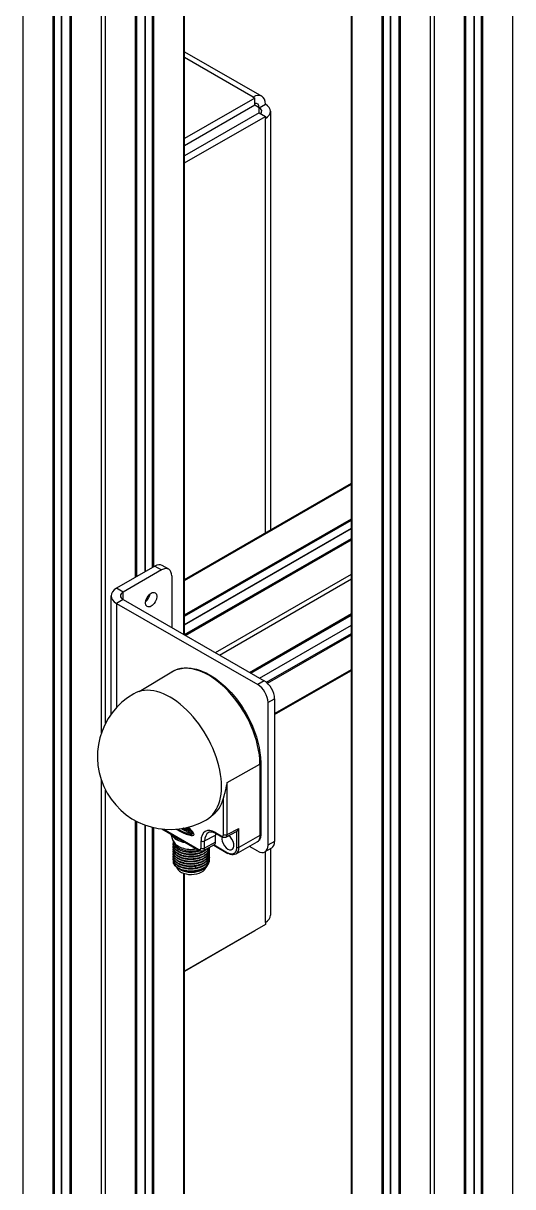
# Model space of a CAD drawing. Header units: millimetres. Extents: x 0 to 7722, y 0 to 5460.
# Drawn here: x 4483.3 to 4651.6, y 4238.7 to 4638.6 of the extents above; entities that cross this region are included whole.
import ezdxf

# ---------------------------------------------------------------- set-up
doc = ezdxf.new("R2010")
doc.units = ezdxf.units.MM
doc.header["$LTSCALE"] = 5
doc.layers.get('0').update_dxf_attribs({"linetype": 'CONTINUOUS'})

# ---------------------------------------------------------------- blocks, each defined once
blk = doc.blocks.new('RWFWFWEWEFWEFWEF')
for p, q in [((-27.22, 243.01), (-27.22, 1206.04)), ((-16.94, 248.93), (-16.94, 1200.11)), ((-16.51, 249.18), (-16.51, 1199.87)), ((-14.11, 250.56), (-14.11, 1198.48)), ((-14.02, 250.61), (-14.02, 1198.43)), ((-11.1, 252.29), (-11.1, 1196.75)), ((-10.9, 252.41), (-10.9, 1196.63)), ((-10.73, 252.51), (-10.73, 1196.54)), ((-10.64, 252.56), (-10.64, 1196.49)), ((-0.35, 760.43), (-0.35, 1190.56)), ((1.06, 763.72), (1.06, 1157.53)), ((11.35, 813.88), (11.35, 1151.6)), ((11.44, 813.93), (11.44, 1151.55)), ((11.6, 814.02), (11.6, 1151.45)), ((11.81, 814.14), (11.81, 1151.34)), ((14.73, 815.82), (14.73, 1149.66)), ((14.81, 815.87), (14.81, 1149.61)), ((17.22, 817.26), (17.22, 1148.22)), ((17.64, 817.5), (17.64, 1147.98)), ((27.93, 794.27), (27.93, 1142.05)), ((28.22, 794.1), (28.22, 1141.88)), ((85.62, 131.62), (85.62, 1141.05)), ((85.91, 131.21), (85.91, 1140.89)), ((141.07, 318.82), (141.07, 1140.89)), ((96.2, 125.29), (96.2, 1134.96)), ((96.63, 125.29), (96.63, 1134.72)), ((99.03, 126.67), (99.03, 1133.33)), ((99.12, 126.8), (99.12, 1133.28)), ((127.86, 325.19), (127.86, 1133.28)), ((127.95, 325.2), (127.95, 1133.33)), ((130.36, 324.91), (130.36, 1134.72)), ((130.78, 324.73), (130.78, 1134.96)), ((102.04, 130.73), (102.04, 1131.6)), ((102.24, 130.78), (102.24, 1131.48)), ((102.41, 121.79), (102.41, 1131.39)), ((102.5, 121.67), (102.5, 1131.34)), ((124.49, 324.09), (124.49, 1131.34)), ((124.57, 324.14), (124.57, 1131.39)), ((124.74, 324.23), (124.74, 1131.48)), ((124.94, 324.32), (124.94, 1131.6)), ((112.78, 115.74), (112.78, 1125.41)), ((114.2, 307.95), (114.2, 1125.41)), ((28.22, 994.57), (54.78, 979.28)), ((51.78, 978.98), (28.22, 992.55)), ((52.4, 978.62), (28.22, 964.7)), ((52.4, 976.17), (28.22, 962.25)), ((51.78, 978.98), (52.4, 978.62)), ((52.4, 976.17), (52.4, 978.62)), ((53.9, 975.3), (52.4, 976.17)), ((53.9, 975.3), (56.02, 976.52)), ((53.9, 973.57), (28.22, 958.78)), ((28.22, 956.34), (56.02, 972.35)), ((53.9, 973.57), (53.9, 975.3)), ((53.9, 973.57), (56.02, 972.35)), ((56.02, 972.35), (56.02, 971.63)), ((57.78, 974.08), (57.78, 830.2)), ((56.02, 829.19), (56.02, 971.63)), ((28.22, 813.18), (85.62, 846.23)), ((28.22, 812.84), (85.62, 845.89)), ((28.22, 800.99), (85.62, 834.05)), ((28.22, 800.5), (85.62, 833.56)), ((28.22, 797.72), (85.62, 830.78)), ((28.22, 797.62), (85.62, 830.67)), ((28.22, 794.24), (85.62, 827.29)), ((28.31, 794.05), (85.62, 827.05)), ((28.45, 793.97), (85.62, 826.9)), ((28.53, 793.92), (85.62, 826.8)), ((18.03, 817.72), (4.88, 810.15)), ((20.29, 816.42), (7.14, 808.85)), ((18.03, 817.72), (20.29, 816.42)), ((22.79, 816.67), (20.53, 817.97)), ((23.83, 814.37), (23.83, 796.63)), ((38.82, 788), (85.62, 814.95)), ((40.24, 787.18), (85.62, 813.32)), ((7.14, 808.85), (4.88, 810.15)), ((7.14, 806.24), (7.14, 808.85)), ((3, 766.88), (3, 807.54)), ((7.14, 806.24), (4.88, 804.94)), ((4.88, 804.94), (53.39, 777)), ((4.88, 804.94), (4.88, 769.17)), ((7.14, 806.24), (55.65, 778.31)), ((50.57, 781.23), (85.62, 801.42)), ((50.65, 781.18), (85.62, 801.32)), ((50.85, 781.07), (85.62, 801.09)), ((51.05, 780.95), (85.62, 800.86)), ((53.97, 779.28), (85.62, 797.5)), ((54.05, 779.23), (85.62, 797.4)), ((56.38, 777.8), (85.62, 794.63)), ((56.72, 777.5), (85.62, 794.14)), ((12.63, 774.68), (23.89, 781.42)), ((59.18, 767.03), (85.62, 782.25)), ((59.18, 766.69), (85.62, 781.91)), ((55.65, 778.31), (53.39, 777)), ((56.92, 770.88), (59.18, 772.18)), ((59.18, 772.18), (59.18, 723.13)), ((56.92, 770.88), (56.92, 721.83)), ((42.89, 743.36), (54.15, 749.66)), ((54.15, 749.66), (54.15, 725.14)), ((54.42, 750.03), (54.42, 725.51)), ((-0.35, 258.48), (-0.35, 744.03)), ((1.06, 259.29), (1.06, 740.74)), ((42.89, 725.52), (42.89, 743.36)), ((41.63, 725.52), (41.63, 737.99)), ((11.35, 259.07), (11.35, 730.25)), ((11.44, 259.02), (11.44, 730.2)), ((11.6, 258.93), (11.6, 730.11)), ((11.81, 258.81), (11.81, 730.01)), ((14.73, 257.13), (14.73, 728.73)), ((14.81, 257.08), (14.81, 728.7)), ((17.22, 255.69), (17.22, 727.97)), ((17.64, 255.45), (17.64, 727.87)), ((20.42, 727.39), (33.29, 719.98)), ((21.07, 727.32), (33.11, 720.39)), ((24.35, 723.36), (23.64, 725.53)), ((27.14, 727.53), (28.55, 726.72)), ((27.62, 727.52), (27.62, 727.61)), ((27.73, 727.58), (27.62, 727.52)), ((27.77, 727.56), (27.64, 727.48)), ((28.17, 727.18), (27.64, 727.48)), ((27.67, 727.62), (27.92, 727.47)), ((27.92, 727.64), (27.89, 727.66)), ((27.98, 727.68), (27.92, 727.64)), ((28.1, 727.7), (27.94, 727.61)), ((28.18, 727.62), (27.94, 727.48)), ((27.94, 727.48), (27.94, 727.61)), ((28.18, 727.61), (27.94, 727.47)), ((28.37, 727.38), (28.08, 727.55)), ((28.1, 727.7), (28.16, 727.66)), ((28.19, 727.19), (28.17, 727.18)), ((28.18, 727.63), (28.18, 727.55)), ((28.4, 727.4), (28.19, 727.28)), ((28.19, 727.26), (28.19, 727.19)), ((28.2, 727.52), (28.54, 727.32)), ((28.41, 727.39), (28.21, 727.28)), ((28.55, 727.08), (28.21, 727.28)), ((28.54, 727.68), (28.4, 727.76)), ((28.82, 727.84), (28.54, 727.68)), ((28.77, 727.44), (28.55, 727.32)), ((28.83, 727.24), (28.55, 727.08)), ((28.84, 727.81), (28.56, 727.64)), ((28.56, 727.33), (28.56, 727.64)), ((28.77, 727.45), (28.56, 727.33)), ((28.86, 727.21), (28.57, 727.04)), ((28.57, 726.73), (28.57, 727.04)), ((28.86, 726.89), (28.57, 726.73)), ((28.85, 726.88), (28.57, 726.72)), ((28.83, 727.24), (28.63, 727.36)), ((29.06, 727.7), (28.77, 727.54)), ((28.77, 727.52), (28.77, 727.34)), ((28.99, 726.95), (28.77, 726.82)), ((28.77, 726.81), (28.77, 726.62)), ((29.07, 727.7), (28.79, 727.54)), ((30.01, 726.83), (28.79, 727.54)), ((28.79, 727.3), (28.97, 727.19)), ((28.99, 726.94), (28.79, 726.82)), ((28.97, 726.71), (28.79, 726.82)), ((28.79, 726.58), (29.72, 726.05)), ((28.82, 727.84), (28.81, 727.85)), ((28.84, 727.58), (28.84, 727.81)), ((28.86, 726.89), (28.86, 727.21)), ((28.99, 726.72), (28.97, 726.71)), ((28.99, 727.16), (28.99, 726.72)), ((30.29, 726.99), (29.07, 727.7)), ((29.51, 726.88), (29.49, 726.87)), ((29.49, 726.75), (29.49, 726.87)), ((29.62, 726.82), (29.49, 726.75)), ((29.51, 726.54), (29.49, 726.53)), ((29.49, 726.43), (29.49, 726.53)), ((29.59, 726.49), (29.49, 726.43)), ((29.51, 726.88), (29.81, 726.71)), ((29.66, 726.8), (29.51, 726.72)), ((29.79, 726.56), (29.51, 726.72)), ((29.51, 726.54), (29.74, 726.41)), ((29.63, 726.47), (29.51, 726.4)), ((29.72, 726.28), (29.51, 726.4)), ((29.82, 726.34), (29.72, 726.28)), ((29.91, 726.15), (29.73, 726.05)), ((29.85, 726.31), (29.74, 726.25)), ((29.74, 726.06), (29.74, 726.25)), ((29.9, 726.16), (29.74, 726.06)), ((29.91, 726.62), (29.79, 726.56)), ((29.93, 726.57), (29.86, 726.53)), ((29.92, 726.54), (29.9, 726.53)), ((29.9, 726.17), (29.92, 726.1)), ((30.29, 726.99), (30.01, 726.83)), ((30.07, 725.84), (30.46, 725.62)), ((30.53, 726.83), (30.25, 726.67)), ((30.28, 726.21), (30.35, 726.21)), ((30.65, 726.27), (30.36, 726.11)), ((30.4, 726.21), (30.42, 726.22)), ((30.71, 726.13), (30.43, 725.97)), ((30.72, 726.39), (30.44, 726.23)), ((30.72, 726.09), (30.44, 725.92)), ((30.73, 726.05), (30.45, 725.89)), ((30.74, 726.57), (30.46, 726.41)), ((30.55, 725.92), (30.46, 725.87)), ((30.55, 725.9), (30.47, 725.85)), ((30.54, 725.86), (30.5, 725.84)), ((30.83, 726.09), (30.55, 725.93)), ((30.85, 726.09), (30.57, 725.93)), ((30.66, 725.87), (30.57, 725.93)), ((30.9, 725.78), (30.62, 725.62)), ((30.95, 726.03), (30.66, 725.87)), ((30.97, 726), (30.68, 725.84)), ((30.97, 725.89), (30.68, 725.73)), ((30.96, 725.85), (30.68, 725.69)), ((30.68, 725.73), (30.68, 725.84)), ((30.95, 726.03), (30.85, 726.09)), ((30.97, 725.89), (30.97, 726)), ((35.14, 723.28), (38.89, 725.3)), ((38.89, 726.2), (40.85, 725.07)), ((38.89, 722.85), (38.89, 725.3)), ((39.08, 725.79), (41.04, 724.66)), ((42.44, 724.58), (46.11, 726.49)), ((42.89, 725.52), (46.91, 727.61)), ((46.21, 721.09), (46.21, 726.55)), ((46.91, 721.08), (46.91, 727.61)), ((54.15, 725.14), (46.91, 721.08)), ((24.34, 723.39), (24.34, 722.8)), ((24.34, 722.06), (24.34, 721.98)), ((24.34, 721.25), (24.34, 721.16)), ((24.34, 720.43), (24.34, 720.35)), ((33.89, 720.84), (33.89, 723.29)), ((38.46, 721.92), (34.71, 719.9)), ((35.14, 720.83), (35.14, 723.28)), ((38.89, 722.85), (35.14, 720.83)), ((36.75, 720.84), (36.75, 720.76)), ((36.75, 720.02), (36.75, 719.94)), ((38.26, 721.81), (43.13, 719.01)), ((38.41, 721.89), (43.02, 719.24)), ((53.09, 722.83), (45.85, 718.78)), ((53.39, 719.78), (50.55, 721.41)), ((58.14, 720.83), (55.88, 719.53)), ((59.18, 723.13), (56.92, 721.83)), ((57.78, 720.63), (57.78, 697.74)), ((24.34, 719.61), (24.34, 719.53)), ((24.34, 718.79), (24.34, 718.71)), ((24.34, 717.98), (24.34, 717.89)), ((24.34, 717.16), (24.34, 717.08)), ((24.34, 716.34), (24.34, 716.28)), ((36.54, 719.06), (36.23, 719.26)), ((36.75, 719.2), (36.75, 719.12)), ((36.75, 718.39), (36.75, 718.3)), ((36.75, 717.57), (36.75, 717.49)), ((36.75, 716.75), (36.75, 716.67)), ((56.02, 695.3), (56.02, 719.61)), ((26.78, 713.39), (26.5, 713.55)), ((27.93, 249.67), (27.93, 712.16)), ((28.22, 249.84), (28.22, 712.06)), ((31.96, 714.73), (31.96, 714.73)), ((32.15, 713.95), (31.98, 714.65)), ((34.31, 713.39), (34.7, 713.62)), ((56.02, 694.58), (28.22, 678.57)), ((28.22, 678.56), (52.4, 692.48)), ((52.4, 692.5), (52.4, 692.48)), ((56.02, 695.3), (56.02, 694.58))]:
    blk.add_line(p, q)
blk.add_arc((23.26, 752.23), 25, 119.936, 299.936)
for centre, major_axis, ratio, start_param, end_param in [((51.78, 974.08), (2.99, 5.2), 0.578093, 5.495853, 7.06665), ((51.78, 974.08), (1.5, 2.6), 0.578093, 5.495853, 6.769398), ((51.78, 974.08), (6, 0), 0.575862, 5.497787, 7.068583), ((51.78, 974.08), (3, 0), 0.575862, 5.796226, 7.068583), ((18.03, 813.64), (2.5, 4.33), 0.578093, 0, 0.783464), ((20.29, 812.33), (2.5, 4.33), 0.578093, 5.495853, 7.06665), ((9.4, 807.54), (-6.4, 0), 0.575862, 5.497787, 7.068583), ((9.4, 807.54), (-3.2, 0), 0.575862, 5.497787, 7.068583), ((14.5, 807.51), (1.37, 2.38), 0.578093, 4.105154, 5.319624), ((36.48, 759.84), (-12.47, 21.65), 0.578093, 3.928925, 6.293078), ((23.26, 752.23), (12.48, -21.66), 0.578093, 0, 3.141593), ((53.39, 772.92), (2.5, -4.33), 0.578093, 0.787332, 2.358128), ((55.65, 774.22), (-2.5, 4.33), 0.578093, 3.928925, 5.499721), ((53.52, 750.03), (0.9, 0), 0.575862, 5.483825, 6.283185), ((24.75, 753.08), (12.35, -21.45), 0.578093, 0.022981, 0.518752), ((24.75, 729.37), (6.69, -4.05), 0.187455, 0.112835, 0.933958), ((30.55, 726.68), (-7.15, 0), 0.575862, 0.29023, 1.280566), ((30.55, 727.3), (7.25, 0), 0.575862, 3.694521, 4.15946), ((24.75, 729.37), (6.69, -4.05), 0.187455, 4.918724, 6.39602), ((25.03, 729.54), (6.69, -4.05), 0.187455, 4.950329, 6.081895), ((27.64, 727.5), (-0.0143, 0.0248), 0.578093, 0.787332, 2.358128), ((27.92, 727.62), (-0.0143, 0.0248), 0.578093, 3.928925, 5.499721), ((27.92, 727.49), (0.0143, -0.0248), 0.578093, 5.499721, 7.070517), ((28.16, 727.64), (0.0143, -0.0248), 0.578093, 0.787332, 2.358128), ((28.17, 727.2), (0.0143, -0.0248), 0.578093, 5.499721, 7.070517), ((28.2, 727.54), (0.0143, -0.0248), 0.578093, 3.928925, 5.499721), ((28.21, 727.25), (-0.0143, 0.0248), 0.578093, 5.499721, 7.070517), ((28.54, 727.65), (-0.0143, 0.0248), 0.578093, 3.928925, 5.499721), ((28.54, 727.34), (0.0143, -0.0248), 0.578093, 5.499721, 7.070517), ((28.55, 727.05), (-0.0143, 0.0248), 0.578093, 3.928925, 5.499721), ((28.55, 726.74), (0.0143, -0.0248), 0.578093, 5.499721, 7.070517), ((28.79, 727.51), (-0.0143, 0.0248), 0.578093, 5.499721, 7.070517), ((28.79, 727.32), (0.0143, -0.0248), 0.578093, 3.928925, 5.499721), ((28.79, 726.79), (-0.0143, 0.0248), 0.578093, 5.499721, 7.070517), ((28.79, 726.61), (0.0143, -0.0248), 0.578093, 3.928925, 5.499721), ((28.82, 727.82), (-0.0143, 0.0248), 0.578093, 3.928925, 5.499721), ((28.83, 727.22), (-0.0143, 0.0248), 0.578093, 3.928925, 5.499721), ((28.83, 726.91), (0.0143, -0.0248), 0.578093, 0, 0.787332), ((28.97, 727.17), (0.0143, -0.0248), 0.578093, 0.787332, 2.358128), ((28.97, 726.73), (0.0143, -0.0248), 0.578093, 5.499721, 7.070517), ((29.07, 727.67), (-0.0143, 0.0248), 0.578093, 5.499721, 6.283185), ((29.51, 726.86), (-0.0143, 0.0248), 0.578093, 5.499721, 7.070517), ((29.51, 726.74), (-0.0143, 0.0248), 0.578093, 0.787332, 2.358128), ((29.51, 726.51), (-0.0143, 0.0248), 0.578093, 5.499721, 7.070517), ((29.51, 726.42), (-0.0143, 0.0248), 0.578093, 0.787332, 2.358128), ((29.72, 726.26), (-0.0143, 0.0248), 0.578093, 3.928925, 5.499721), ((29.72, 726.07), (0.0143, -0.0248), 0.578093, 5.499721, 7.070517), ((29.74, 726.18), (0.14, -0.244), 0.578093, 1.893301, 2.365014), ((29.79, 726.8), (-0.147, 0.255), 0.578093, 2.370974, 2.714965), ((29.8, 726.45), (0.164, -0.285), 0.578093, 2.015739, 2.303872), ((29.77, 726.24), (0.087, -0.152), 0.578093, 1.207887, 1.887494), ((29.8, 726.75), (0.119, -0.207), 0.578093, 5.843267, 6.135262), ((29.84, 726.55), (0.084, -0.146), 0.578093, 1.741593, 2.029423), ((29.59, 726.26), (0.228, -0.396), 0.578093, 1.037335, 1.180076), ((29.85, 726.65), (0.064, -0.111), 0.578093, 6.141364, 6.402831), ((29.88, 726.59), (0.0347, -0.0603), 0.578093, 1.152411, 1.77863), ((29.89, 726.59), (0.0264, -0.0458), 0.578093, 6.281653, 7.401974), ((30.27, 726.01), (0.258, -0.447), 0.578093, 4.200114, 4.361222), ((30.11, 726.04), (0.138, -0.239), 0.578093, 4.449379, 4.89096), ((30.08, 726), (0.1, -0.173), 0.578093, 4.844732, 5.453273), ((29.99, 725.12), (-1.05, 1.83), 0.578093, 5.322761, 5.485115), ((30.2, 726.33), (-0.227, 0.394), 0.578093, 4.586901, 5.350558), ((29.84, 725.48), (-0.68, 1.17), 0.578093, 4.922818, 5.017569), ((30.27, 725.28), (-1.05, 1.83), 0.578093, 5.322761, 5.485115), ((30.22, 726.58), (0.207, -0.359), 0.578093, 5.942387, 6.148526), ((30.22, 726), (-0.153, 0.266), 0.578093, 4.284278, 4.795491), ((30.34, 726.39), (0.095, -0.164), 0.578093, 6.148526, 7.630551), ((30.08, 726.01), (-0.265, 0.459), 0.578093, 4.202648, 4.295461), ((30.55, 725.89), (-0.085, 0.147), 0.578093, 1.009166, 1.242237), ((30.48, 725.89), (-0.0302, 0.0524), 0.578093, 1.232566, 1.616227), ((30.47, 725.88), (-0.0158, 0.0274), 0.578093, 1.633963, 2.290849), ((30.43, 725.94), (0.186, -0.323), 0.578093, 5.600571, 6.708989), ((30.47, 725.99), (-0.087, 0.152), 0.578093, 2.307697, 2.575972), ((30.49, 725.9), (0.0372, -0.0647), 0.578093, 5.717565, 6.72532), ((30.48, 726.49), (-0.227, 0.394), 0.578093, 4.586901, 5.350558), ((30.45, 725.94), (0.069, -0.12), 0.578093, 0.451955, 0.787332), ((30.57, 725.9), (-0.0143, 0.0248), 0.578093, 5.499721, 7.070517), ((37.92, 721.66), (5.2, -9.04), 0.578093, 3.928198, 3.931374), ((30.12, 725.64), (-0.68, 1.17), 0.578093, 4.922818, 4.971625), ((30.5, 726.16), (0.153, -0.266), 0.578093, 1.142686, 1.653898), ((30.66, 725.85), (-0.0143, 0.0248), 0.578093, 3.928925, 5.499721), ((30.61, 725.76), (-0.0517, 0.0897), 0.578093, 3.567397, 4.039354), ((30.36, 726.18), (-0.265, 0.459), 0.578093, 4.202648, 4.295461), ((30.63, 726.55), (0.095, -0.164), 0.578093, 0, 1.347365), ((30.84, 726.05), (0.085, -0.147), 0.578093, 4.150759, 4.38383), ((30.77, 726.05), (0.0302, -0.0524), 0.578093, 4.374159, 4.670121), ((30.85, 726.07), (-0.0143, 0.0248), 0.578093, 5.499721, 6.283185), ((30.72, 726.1), (0.186, -0.323), 0.578093, 0, 0.425804), ((30.95, 726.01), (-0.0143, 0.0248), 0.578093, 3.928925, 5.499721), ((30.89, 725.92), (-0.0517, 0.0897), 0.578093, 3.567397, 4.039354), ((38.89, 720.41), (-3.53, 6.13), 0.578093, 5.499721, 7.070517), ((39.51, 720.77), (-3.08, 5.35), 0.578093, 6.258442, 7.070517), ((39.53, 726.57), (-0.449, -0.78), 0.578093, 5.495853, 6.283185), ((43.13, 722.86), (2.99, -5.2), 0.578093, 3.807965, 3.928925), ((40.85, 725.97), (0.549, -0.954), 0.578008, 5.500251, 7.071009), ((41.48, 725.44), (-0.449, -0.78), 0.578093, 5.495876, 6.283201), ((43.13, 722.86), (1.47, -2.56), 0.578093, 3.678646, 8.507815), ((41.48, 725.44), (-0.449, -0.78), 0.578093, 0.000016, 0.00007), ((42.26, 725.89), (0.9, 0), 0.575862, 3.926991, 5.483825), ((43.13, 722.86), (-1.47, 2.56), 0.578093, 5.619602, 5.619615), ((45.14, 728.24), (-1, 1.73), 0.57781, 3.117097, 3.21175), ((53.52, 725.51), (0.9, 0), 0.575862, 5.483838, 6.283117), ((53.52, 725.51), (0.9, 0), 0.575862, 6.283122, 6.283177), ((30.55, 723.4), (-6.2, 0), 0.575862, 0.004677, 1.982445), ((30.55, 724.02), (-6.3, 0), 0.575862, 0.185163, 1.85519), ((33.74, 720.76), (-0.449, -0.78), 0.578093, 5.49587, 6.283197), ((33.74, 720.76), (-0.449, -0.78), 0.578093, 0.000011, 0.000105), ((34.52, 723.66), (0.9, 0), 0.575862, 3.926991, 5.462881), ((34.52, 721.21), (0.9, 0), 0.575862, 3.926991, 5.462881), ((37.48, 723.66), (1, -1.73), 0.578094, 6.265721, 7.069907), ((43.38, 723.12), (-2.49, 4.34), 0.577286, 3.135364, 3.929543), ((46.56, 721.29), (0.5, 0), 0.575862, 3.926991, 5.483825), ((53.39, 723.86), (2.5, -4.33), 0.578093, 5.499721, 7.070517), ((55.65, 725.17), (2.5, -4.33), 0.578093, 0, 0.787332), ((30.55, 716.28), (-6.2, 0), 0.575862, 0, 0.15707), ((43.38, 719.44), (-0.25, -0.433), 0.578093, 5.495876, 6.283201), ((43.38, 719.44), (-0.25, -0.433), 0.578093, 0.000021, 0.00007), ((30.55, 714.73), (5.17, 0), 0.575862, 3.276426, 6.161762), ((30.55, 715.54), (5.3, 0), 0.575862, 3.923138, 5.501639), ((51.78, 697.74), (6, 0), 0.575862, 5.497787, 6.283185)]:
    blk.add_ellipse(centre, major_axis=major_axis, ratio=ratio, start_param=start_param, end_param=end_param)
blk.add_ellipse((16.76, 806.21), major_axis=(-1.37, -2.38), ratio=0.578093)
for points, knots in [([(23.89, 781.42), (25.21, 782.21), (26.73, 782.65), (30.06, 782.81), (31.86, 782.5), (35.6, 781.15), (37.54, 780.07), (41.32, 777.28), (43.15, 775.55), (46.53, 771.63), (48.07, 769.44), (50.72, 764.82), (51.82, 762.39), (53.48, 757.51), (54.03, 755.06), (54.37, 751.82), (54.42, 750.91), (54.42, 750.03)], [3.919032, 3.919032, 3.919032, 3.919032, 4.218011, 4.218011, 4.529414, 4.529414, 4.853866, 4.853866, 5.17987, 5.17987, 5.504865, 5.504865, 5.829417, 5.829417, 6.154439, 6.154439, 6.283185, 6.283185, 6.283185, 6.283185]), ([(41.63, 737.99), (41.65, 738.08), (41.67, 738.17), (41.7, 738.26), (41.72, 738.35), (41.75, 738.44), (41.78, 738.53), (41.8, 738.62), (41.83, 738.72), (41.86, 738.81), (41.88, 738.9), (41.91, 739), (41.94, 739.09), (41.96, 739.19), (41.99, 739.28), (42.02, 739.38), (42.04, 739.48), (42.07, 739.58), (42.1, 739.69), (42.13, 739.79), (42.16, 739.91), (42.19, 740.02), (42.22, 740.14), (42.25, 740.27), (42.29, 740.41), (42.32, 740.54), (42.36, 740.69), (42.39, 740.85), (42.43, 741.01), (42.47, 741.18), (42.51, 741.36), (42.55, 741.54), (42.59, 741.73), (42.64, 741.94), (42.68, 742.15), (42.72, 742.37), (42.76, 742.6), (42.81, 742.84), (42.85, 743.09), (42.89, 743.36)], [0, 0, 0, 0, 0.076923, 0.076923, 0.076923, 0.153846, 0.153846, 0.153846, 0.230769, 0.230769, 0.230769, 0.307692, 0.307692, 0.307692, 0.384615, 0.384615, 0.384615, 0.461538, 0.461538, 0.461538, 0.538462, 0.538462, 0.538462, 0.615385, 0.615385, 0.615385, 0.692308, 0.692308, 0.692308, 0.769231, 0.769231, 0.769231, 0.846154, 0.846154, 0.846154, 0.923077, 0.923077, 0.923077, 1, 1, 1, 1]), ([(39.08, 725.79), (38.86, 725.91), (38.64, 726.02), (38.23, 726.18), (38.03, 726.24), (37.66, 726.32), (37.48, 726.34), (37.16, 726.35), (37.01, 726.33), (36.74, 726.27), (36.61, 726.22), (36.5, 726.16)], [1.5707963, 1.5707963, 1.5707963, 1.5707963, 1.7225406, 1.7225406, 1.8742849, 1.8742849, 2.0260292, 2.0260292, 2.1777735, 2.1777735, 2.3295178, 2.3295178, 2.3295178, 2.3295178]), ([(42.44, 724.58), (42.3, 724.51), (42.16, 724.46), (41.87, 724.43), (41.72, 724.43), (41.41, 724.49), (41.26, 724.54), (41.09, 724.63), (41.06, 724.64), (41.04, 724.66)], [0, 0, 0, 0, 0.0480743, 0.0480743, 0.0958361, 0.0958361, 0.1485458, 0.1485458, 0.1580359, 0.1580359, 0.1580359, 0.1580359]), ([(42.44, 724.58), (42.46, 724.59), (42.48, 724.6), (42.5, 724.62), (42.52, 724.63), (42.55, 724.65), (42.57, 724.67), (42.59, 724.69), (42.61, 724.71), (42.63, 724.73), (42.65, 724.76), (42.67, 724.78), (42.69, 724.8), (42.71, 724.83), (42.73, 724.86), (42.74, 724.88), (42.75, 724.89), (42.75, 724.9), (42.75, 724.91), (42.76, 724.93), (42.77, 724.95), (42.78, 724.97), (42.8, 725), (42.81, 725.04), (42.82, 725.07), (42.83, 725.1), (42.84, 725.14), (42.85, 725.17), (42.85, 725.19), (42.86, 725.21), (42.86, 725.23), (42.87, 725.25), (42.87, 725.26), (42.87, 725.28), (42.88, 725.32), (42.88, 725.36), (42.88, 725.4), (42.89, 725.44), (42.89, 725.48), (42.89, 725.52)], [0.4825492, 0.4825492, 0.4825492, 0.4825492, 0.5238095, 0.5238095, 0.5238095, 0.5697751, 0.5697751, 0.5697751, 0.6190476, 0.6190476, 0.6190476, 0.6666667, 0.6666667, 0.6666667, 0.7142857, 0.7142857, 0.7142857, 0.7264738, 0.7264738, 0.7264738, 0.7619048, 0.7619048, 0.7619048, 0.8095238, 0.8095238, 0.8095238, 0.8571429, 0.8571429, 0.8571429, 0.8829987, 0.8829987, 0.8829987, 0.9047619, 0.9047619, 0.9047619, 0.952381, 0.952381, 0.952381, 0.999993, 0.999993, 0.999993, 0.999993]), ([(46.21, 726.55), (46.22, 726.56), (46.23, 726.57), (46.25, 726.58), (46.26, 726.6), (46.28, 726.61), (46.29, 726.62), (46.31, 726.64), (46.33, 726.66), (46.35, 726.67), (46.36, 726.69), (46.38, 726.71), (46.4, 726.73), (46.42, 726.76), (46.44, 726.78), (46.46, 726.8), (46.48, 726.83), (46.51, 726.86), (46.53, 726.89), (46.55, 726.92), (46.57, 726.95), (46.59, 726.98), (46.62, 727.01), (46.64, 727.05), (46.66, 727.09), (46.68, 727.12), (46.71, 727.16), (46.73, 727.2), (46.75, 727.24), (46.77, 727.29), (46.79, 727.33), (46.81, 727.37), (46.83, 727.42), (46.85, 727.47), (46.87, 727.51), (46.89, 727.56), (46.91, 727.61)], [0, 0, 0, 0, 0.083333, 0.083333, 0.083333, 0.166667, 0.166667, 0.166667, 0.25, 0.25, 0.25, 0.333333, 0.333333, 0.333333, 0.416667, 0.416667, 0.416667, 0.5, 0.5, 0.5, 0.583333, 0.583333, 0.583333, 0.666667, 0.666667, 0.666667, 0.75, 0.75, 0.75, 0.833333, 0.833333, 0.833333, 0.916667, 0.916667, 0.916667, 1, 1, 1, 1]), ([(54.42, 725.51), (54.42, 725.02), (54.34, 724.56), (54.04, 723.75), (53.8, 723.39), (53.37, 723.01), (53.24, 722.91), (53.09, 722.83)], [0, 0, 0, 0, 0.1671869, 0.1671869, 0.3281851, 0.3281851, 0.3932998, 0.3932998, 0.3932998, 0.3932998]), ([(54.15, 725.14), (54.15, 725.06), (54.14, 724.98), (54.14, 724.9), (54.14, 724.82), (54.13, 724.75), (54.12, 724.67), (54.12, 724.61), (54.11, 724.54), (54.1, 724.48), (54.1, 724.47), (54.09, 724.46), (54.09, 724.46), (54.08, 724.39), (54.07, 724.32), (54.05, 724.25), (54.04, 724.18), (54.02, 724.11), (54, 724.05), (53.98, 723.98), (53.96, 723.92), (53.93, 723.86), (53.92, 723.84), (53.91, 723.81), (53.9, 723.79), (53.89, 723.75), (53.87, 723.72), (53.86, 723.68), (53.83, 723.63), (53.8, 723.57), (53.77, 723.52), (53.74, 723.46), (53.71, 723.41), (53.67, 723.36), (53.64, 723.32), (53.61, 723.28), (53.58, 723.24), (53.57, 723.23), (53.57, 723.23), (53.57, 723.22), (53.53, 723.18), (53.49, 723.14), (53.45, 723.1), (53.41, 723.06), (53.36, 723.02), (53.32, 722.99), (53.28, 722.95), (53.23, 722.92), (53.18, 722.89), (53.17, 722.87), (53.15, 722.86), (53.13, 722.85), (53.11, 722.84), (53.1, 722.84), (53.09, 722.83)], [0, 0, 0, 0, 0.037037, 0.037037, 0.037037, 0.0740741, 0.0740741, 0.0740741, 0.1072429, 0.1072429, 0.1072429, 0.1111111, 0.1111111, 0.1111111, 0.1481481, 0.1481481, 0.1481481, 0.1851852, 0.1851852, 0.1851852, 0.2222222, 0.2222222, 0.2222222, 0.2369673, 0.2369673, 0.2369673, 0.2592593, 0.2592593, 0.2592593, 0.2962963, 0.2962963, 0.2962963, 0.3333333, 0.3333333, 0.3333333, 0.3667106, 0.3667106, 0.3667106, 0.3703704, 0.3703704, 0.3703704, 0.4074074, 0.4074074, 0.4074074, 0.4444444, 0.4444444, 0.4444444, 0.4814815, 0.4814815, 0.4814815, 0.4965366, 0.4965366, 0.4965366, 0.5054643, 0.5054643, 0.5054643, 0.5054643]), ([(26.16, 719.64), (25.89, 719.79), (25.64, 719.95), (25.21, 720.3), (25.02, 720.49), (24.76, 720.81), (24.67, 720.95), (24.51, 721.26), (24.44, 721.44), (24.34, 721.84), (24.33, 722.06), (24.36, 722.33), (24.37, 722.38), (24.38, 722.43)], [0.000001, 0.000001, 0.000001, 0.000001, 0.1155789, 0.1155789, 0.2310664, 0.2310664, 0.3078264, 0.3078264, 0.406937, 0.406937, 0.52704, 0.52704, 0.5542655, 0.5542655, 0.5542655, 0.5542655]), ([(26.16, 718), (25.86, 718.17), (25.59, 718.35), (25.12, 718.75), (24.92, 718.96), (24.67, 719.32), (24.58, 719.47), (24.44, 719.79), (24.39, 719.97), (24.33, 720.36), (24.34, 720.58), (24.38, 720.8)], [0.000001, 0.000001, 0.000001, 0.000001, 0.1281962, 0.1281962, 0.2560696, 0.2560696, 0.341103, 0.341103, 0.4354045, 0.4354045, 0.5543228, 0.5543228, 0.5543228, 0.5543228]), ([(26.16, 717.19), (26, 717.27), (25.85, 717.36), (25.58, 717.55), (25.45, 717.65), (25.09, 717.96), (24.89, 718.17), (24.64, 718.55), (24.55, 718.7), (24.42, 719.05), (24.37, 719.23), (24.33, 719.61), (24.34, 719.79), (24.38, 719.98)], [0.000001, 0.000001, 0.000001, 0.000001, 0.0667194, 0.0667194, 0.1332639, 0.1332639, 0.2640717, 0.2640717, 0.351493, 0.351493, 0.4538657, 0.4538657, 0.5542592, 0.5542592, 0.5542592, 0.5542592]), ([(24.34, 722.8), (24.34, 722.65), (24.36, 722.5), (24.44, 722.17), (24.51, 721.99), (24.67, 721.68), (24.76, 721.55), (25.02, 721.22), (25.21, 721.04), (25.64, 720.69), (25.89, 720.52), (26.16, 720.38)], [1.4634058, 1.4634058, 1.4634058, 1.4634058, 1.5442455, 1.5442455, 1.6433589, 1.6433589, 1.7201206, 1.7201206, 1.8356107, 1.8356107, 1.9511918, 1.9511918, 1.9511918, 1.9511918]), ([(24.34, 721.98), (24.34, 721.89), (24.35, 721.8), (24.39, 721.51), (24.45, 721.31), (24.68, 720.83), (24.88, 720.55), (25.42, 720.02), (25.76, 719.77), (26.16, 719.56)], [1.4633549, 1.4633549, 1.4633549, 1.4633549, 1.5122856, 1.5122856, 1.6214837, 1.6214837, 1.7834895, 1.7834895, 1.9513696, 1.9513696, 1.9513696, 1.9513696]), ([(26.16, 718.82), (25.76, 719.04), (25.42, 719.28), (24.88, 719.81), (24.68, 720.09), (24.45, 720.57), (24.39, 720.77), (24.35, 721.09), (24.34, 721.2), (24.35, 721.41), (24.36, 721.51), (24.38, 721.61)], [0.000001, 0.000001, 0.000001, 0.000001, 0.1678853, 0.1678853, 0.3298945, 0.3298945, 0.4390942, 0.4390942, 0.4992232, 0.4992232, 0.5545339, 0.5545339, 0.5545339, 0.5545339]), ([(24.34, 721.16), (24.34, 721.07), (24.35, 720.97), (24.39, 720.7), (24.44, 720.53), (24.58, 720.21), (24.67, 720.06), (24.92, 719.69), (25.12, 719.48), (25.59, 719.09), (25.86, 718.91), (26.16, 718.74)], [1.4633458, 1.4633458, 1.4633458, 1.4633458, 1.5157482, 1.5157482, 1.6100543, 1.6100543, 1.6950895, 1.6950895, 1.8229654, 1.8229654, 1.951164, 1.951164, 1.951164, 1.951164]), ([(24.34, 720.35), (24.34, 720.28), (24.35, 720.22), (24.37, 719.97), (24.42, 719.78), (24.55, 719.44), (24.64, 719.29), (24.89, 718.91), (25.09, 718.69), (25.45, 718.39), (25.58, 718.29), (25.85, 718.1), (26, 718.01), (26.16, 717.92)], [1.4633644, 1.4633644, 1.4633644, 1.4633644, 1.4972235, 1.4972235, 1.5995924, 1.5995924, 1.6870177, 1.6870177, 1.8178316, 1.8178316, 1.8843785, 1.8843785, 1.9510996, 1.9510996, 1.9510996, 1.9510996]), ([(36.75, 721), (36.76, 720.82), (36.75, 720.64), (36.68, 720.23), (36.6, 720), (36.37, 719.54), (36.21, 719.31), (35.93, 718.99), (35.82, 718.88), (35.48, 718.58), (35.22, 718.38), (34.64, 718.03), (34.33, 717.87), (33.65, 717.6), (33.3, 717.48), (32.57, 717.29), (32.19, 717.21), (31.6, 717.13), (31.4, 717.11), (30.81, 717.06), (30.41, 717.05), (29.67, 717.07), (29.31, 717.1), (28.7, 717.18), (28.44, 717.22), (27.82, 717.36), (27.45, 717.46), (26.77, 717.7), (26.45, 717.85), (26.16, 718)], [0.460749, 0.460749, 0.460749, 0.460749, 0.55027, 0.55027, 0.669326, 0.669326, 0.792403, 0.792403, 0.852481, 0.852481, 0.975591, 0.975591, 1.098667, 1.098667, 1.217726, 1.217726, 1.337814, 1.337814, 1.398115, 1.398115, 1.515965, 1.515965, 1.623429, 1.623429, 1.705103, 1.705103, 1.827332, 1.827332, 1.95118, 1.95118, 1.95118, 1.95118]), ([(26.16, 718.74), (26.45, 718.58), (26.77, 718.44), (27.45, 718.19), (27.82, 718.09), (28.44, 717.96), (28.7, 717.91), (29.31, 717.84), (29.67, 717.81), (30.41, 717.79), (30.81, 717.8), (31.4, 717.85), (31.6, 717.87), (32.19, 717.95), (32.57, 718.03), (33.3, 718.22), (33.65, 718.34), (34.33, 718.61), (34.64, 718.77), (35.22, 719.12), (35.48, 719.31), (35.82, 719.62), (35.93, 719.72), (36.21, 720.04), (36.37, 720.27), (36.56, 720.65), (36.62, 720.8), (36.66, 720.95)], [0.000001, 0.000001, 0.000001, 0.000001, 0.123849, 0.123849, 0.246079, 0.246079, 0.327753, 0.327753, 0.435217, 0.435217, 0.553068, 0.553068, 0.61337, 0.61337, 0.733458, 0.733458, 0.852517, 0.852517, 0.975594, 0.975594, 1.098704, 1.098704, 1.158782, 1.158782, 1.281858, 1.281858, 1.359196, 1.359196, 1.359196, 1.359196]), ([(36.63, 720.94), (36.59, 720.8), (36.53, 720.67), (36.4, 720.43), (36.33, 720.31), (36.1, 719.99), (35.91, 719.78), (35.47, 719.38), (35.22, 719.2), (34.65, 718.86), (34.35, 718.7), (33.85, 718.5), (33.68, 718.43), (33.15, 718.26), (32.78, 718.16), (32.11, 718.02), (31.81, 717.97), (31.11, 717.9), (30.71, 717.88), (29.92, 717.88), (29.53, 717.9), (28.87, 717.97), (28.59, 718.01), (28.13, 718.11), (27.93, 718.15), (27.45, 718.28), (27.17, 718.37), (26.64, 718.58), (26.39, 718.7), (26.16, 718.82)], [0.60861, 0.60861, 0.60861, 0.60861, 0.677635, 0.677635, 0.737717, 0.737717, 0.855922, 0.855922, 0.975501, 0.975501, 1.094729, 1.094729, 1.154738, 1.154738, 1.274989, 1.274989, 1.366834, 1.366834, 1.486477, 1.486477, 1.604519, 1.604519, 1.690487, 1.690487, 1.755313, 1.755313, 1.853138, 1.853138, 1.951001, 1.951001, 1.951001, 1.951001]), ([(26.16, 719.56), (26.39, 719.43), (26.64, 719.32), (27.17, 719.11), (27.45, 719.02), (27.93, 718.89), (28.13, 718.84), (28.59, 718.75), (28.87, 718.71), (29.53, 718.63), (29.92, 718.61), (30.71, 718.61), (31.11, 718.63), (31.81, 718.71), (32.11, 718.76), (32.78, 718.89), (33.15, 718.99), (33.68, 719.17), (33.85, 719.23), (34.35, 719.44), (34.65, 719.59), (35.22, 719.93), (35.47, 720.12), (35.79, 720.4), (35.87, 720.49), (35.96, 720.57)], [0.000001, 0.000001, 0.000001, 0.000001, 0.097865, 0.097865, 0.195691, 0.195691, 0.260516, 0.260516, 0.346484, 0.346484, 0.464526, 0.464526, 0.584168, 0.584168, 0.676011, 0.676011, 0.796262, 0.796262, 0.856269, 0.856269, 0.975497, 0.975497, 1.095076, 1.095076, 1.145445, 1.145445, 1.145445, 1.145445]), ([(35.78, 720.48), (35.75, 720.45), (35.73, 720.43), (35.47, 720.2), (35.22, 720.02), (34.65, 719.67), (34.35, 719.52), (33.86, 719.32), (33.68, 719.25), (33.23, 719.1), (32.93, 719.02), (32.25, 718.86), (31.87, 718.8), (31.08, 718.71), (30.69, 718.69), (30.1, 718.69), (29.9, 718.7), (29.37, 718.73), (29.04, 718.76), (28.25, 718.89), (27.79, 719), (27.14, 719.2), (26.93, 719.28), (26.53, 719.45), (26.34, 719.54), (26.16, 719.64)], [0.839721, 0.839721, 0.839721, 0.839721, 0.85526, 0.85526, 0.975546, 0.975546, 1.094152, 1.094152, 1.154254, 1.154254, 1.25068, 1.25068, 1.370441, 1.370441, 1.488187, 1.488187, 1.548252, 1.548252, 1.648239, 1.648239, 1.798998, 1.798998, 1.874915, 1.874915, 1.951087, 1.951087, 1.951087, 1.951087]), ([(26.16, 720.38), (26.34, 720.28), (26.53, 720.19), (26.93, 720.02), (27.14, 719.94), (27.79, 719.73), (28.25, 719.62), (29.04, 719.5), (29.37, 719.47), (29.9, 719.44), (30.1, 719.43), (30.69, 719.43), (31.08, 719.45), (31.87, 719.53), (32.25, 719.6), (32.91, 719.75), (33.17, 719.82), (33.43, 719.9)], [0.000001, 0.000001, 0.000001, 0.000001, 0.0761731, 0.0761731, 0.1520905, 0.1520905, 0.3028478, 0.3028478, 0.4028347, 0.4028347, 0.4628998, 0.4628998, 0.5806457, 0.5806457, 0.7004054, 0.7004054, 0.7883666, 0.7883666, 0.7883666, 0.7883666]), ([(26.16, 717.11), (26.45, 716.95), (26.78, 716.8), (27.47, 716.56), (27.83, 716.45), (28.47, 716.32), (28.74, 716.27), (29.34, 716.2), (29.69, 716.17), (30.24, 716.16), (30.44, 716.16), (31.03, 716.18), (31.43, 716.21), (32.01, 716.29), (32.2, 716.32), (32.78, 716.44), (33.15, 716.54), (33.85, 716.77), (34.18, 716.91), (34.64, 717.14), (34.79, 717.22), (35.08, 717.4), (35.21, 717.49), (35.54, 717.72), (35.72, 717.88), (36.08, 718.24), (36.25, 718.46), (36.52, 718.91), (36.62, 719.14), (36.71, 719.49), (36.73, 719.61), (36.75, 719.8), (36.75, 719.87), (36.75, 719.94)], [0.000001, 0.000001, 0.000001, 0.000001, 0.124515, 0.124515, 0.248863, 0.248863, 0.331533, 0.331533, 0.436948, 0.436948, 0.497033, 0.497033, 0.615343, 0.615343, 0.675706, 0.675706, 0.796039, 0.796039, 0.915092, 0.915092, 0.975625, 0.975625, 1.035796, 1.035796, 1.12941, 1.12941, 1.248938, 1.248938, 1.367274, 1.367274, 1.42736, 1.42736, 1.463265, 1.463265, 1.463265, 1.463265]), ([(34.71, 719.9), (34.58, 719.83), (34.43, 719.79), (34.14, 719.74), (33.99, 719.75), (33.69, 719.8), (33.54, 719.85), (33.36, 719.94), (33.33, 719.96), (33.29, 719.98)], [0, 0, 0, 0, 0.048056, 0.048056, 0.0957552, 0.0957552, 0.1482203, 0.1482203, 0.1599445, 0.1599445, 0.1599445, 0.1599445]), ([(34.71, 719.9), (34.73, 719.91), (34.75, 719.93), (34.76, 719.94), (34.79, 719.95), (34.81, 719.97), (34.83, 719.99), (34.84, 720), (34.85, 720), (34.85, 720.01), (34.87, 720.02), (34.88, 720.04), (34.89, 720.05), (34.91, 720.07), (34.93, 720.1), (34.95, 720.12), (34.97, 720.15), (34.98, 720.17), (35, 720.2), (35.01, 720.22), (35.02, 720.24), (35.02, 720.25), (35.03, 720.27), (35.03, 720.28), (35.04, 720.29), (35.05, 720.32), (35.06, 720.35), (35.07, 720.38), (35.08, 720.42), (35.09, 720.45), (35.1, 720.49), (35.11, 720.52), (35.11, 720.55), (35.12, 720.58), (35.12, 720.59), (35.12, 720.59), (35.12, 720.59), (35.13, 720.63), (35.13, 720.67), (35.13, 720.71), (35.13, 720.75), (35.14, 720.79), (35.14, 720.83)], [0.4882808, 0.4882808, 0.4882808, 0.4882808, 0.5238095, 0.5238095, 0.5238095, 0.5714286, 0.5714286, 0.5714286, 0.5869343, 0.5869343, 0.5869343, 0.6190476, 0.6190476, 0.6190476, 0.6666667, 0.6666667, 0.6666667, 0.7142857, 0.7142857, 0.7142857, 0.7433367, 0.7433367, 0.7433367, 0.7619048, 0.7619048, 0.7619048, 0.8095238, 0.8095238, 0.8095238, 0.8571429, 0.8571429, 0.8571429, 0.8996341, 0.8996341, 0.8996341, 0.9047619, 0.9047619, 0.9047619, 0.952381, 0.952381, 0.952381, 0.9999899, 0.9999899, 0.9999899, 0.9999899]), ([(36.54, 719.8), (36.65, 720.03), (36.71, 720.28), (36.75, 720.6), (36.75, 720.68), (36.75, 720.76)], [0.0000063, 0.0000063, 0.0000063, 0.0000063, 0.1228615, 0.1228615, 0.1626177, 0.1626177, 0.1626177, 0.1626177]), ([(36.72, 720.39), (36.75, 720.19), (36.76, 719.98), (36.71, 719.54), (36.65, 719.3), (36.54, 719.06)], [0.4260201, 0.4260201, 0.4260201, 0.4260201, 0.5276123, 0.5276123, 0.6504677, 0.6504677, 0.6504677, 0.6504677]), ([(26.16, 716.37), (25.99, 716.46), (25.83, 716.56), (25.53, 716.77), (25.39, 716.88), (25.02, 717.21), (24.81, 717.45), (24.56, 717.87), (24.48, 718.04), (24.4, 718.31), (24.38, 718.41), (24.33, 718.73), (24.34, 718.95), (24.38, 719.16)], [0.000001, 0.000001, 0.000001, 0.000001, 0.0722663, 0.0722663, 0.1442511, 0.1442511, 0.2875873, 0.2875873, 0.3824142, 0.3824142, 0.436721, 0.436721, 0.5542648, 0.5542648, 0.5542648, 0.5542648]), ([(26.16, 714.73), (25.78, 714.94), (25.44, 715.18), (24.9, 715.7), (24.69, 715.98), (24.46, 716.46), (24.4, 716.66), (24.33, 717.08), (24.34, 717.3), (24.38, 717.53), (24.38, 717.53), (24.38, 717.53)], [0.000001, 0.000001, 0.000001, 0.000001, 0.1628108, 0.1628108, 0.3256092, 0.3256092, 0.4338913, 0.4338913, 0.5544386, 0.5544386, 0.5545476, 0.5545476, 0.5545476, 0.5545476]), ([(24.34, 719.53), (24.34, 719.44), (24.35, 719.34), (24.38, 719.15), (24.4, 719.05), (24.48, 718.78), (24.56, 718.61), (24.81, 718.19), (25.02, 717.95), (25.39, 717.61), (25.53, 717.5), (25.83, 717.3), (25.99, 717.2), (26.16, 717.11)], [1.4633193, 1.4633193, 1.4633193, 1.4633193, 1.5143527, 1.5143527, 1.5686588, 1.5686588, 1.6634844, 1.6634844, 1.80682, 1.80682, 1.8788044, 1.8788044, 1.9510689, 1.9510689, 1.9510689, 1.9510689]), ([(24.34, 718.71), (24.34, 718.51), (24.37, 718.31), (24.49, 717.94), (24.57, 717.77), (24.82, 717.36), (25.02, 717.13), (25.39, 716.8), (25.53, 716.69), (25.83, 716.48), (25.99, 716.38), (26.16, 716.29)], [1.4632734, 1.4632734, 1.4632734, 1.4632734, 1.5720535, 1.5720535, 1.6661441, 1.6661441, 1.8061289, 1.8061289, 1.8784029, 1.8784029, 1.9510504, 1.9510504, 1.9510504, 1.9510504]), ([(26.16, 715.55), (25.99, 715.65), (25.83, 715.74), (25.53, 715.95), (25.39, 716.06), (25.02, 716.39), (24.82, 716.63), (24.57, 717.04), (24.49, 717.21), (24.37, 717.59), (24.34, 717.81), (24.35, 718.14), (24.36, 718.24), (24.38, 718.34)], [0.000001, 0.000001, 0.000001, 0.000001, 0.0726499, 0.0726499, 0.1449255, 0.1449255, 0.2849141, 0.2849141, 0.379007, 0.379007, 0.4982537, 0.4982537, 0.5542722, 0.5542722, 0.5542722, 0.5542722]), ([(24.34, 717.89), (24.34, 717.79), (24.35, 717.69), (24.4, 717.4), (24.46, 717.2), (24.69, 716.71), (24.9, 716.44), (25.44, 715.92), (25.78, 715.68), (26.16, 715.47)], [1.4631253, 1.4631253, 1.4631253, 1.4631253, 1.5172666, 1.5172666, 1.6255495, 1.6255495, 1.7883487, 1.7883487, 1.951159, 1.951159, 1.951159, 1.951159]), ([(24.38, 716.71), (24.35, 716.57), (24.34, 716.43), (24.35, 716.11), (24.38, 715.92), (24.51, 715.52), (24.62, 715.31), (24.83, 715), (24.92, 714.89), (25.1, 714.7), (25.2, 714.6), (25.52, 714.32), (25.76, 714.15), (26.31, 713.83), (26.61, 713.68), (27.27, 713.43), (27.62, 713.32), (28.17, 713.19), (28.35, 713.15), (28.92, 713.06), (29.32, 713.01), (29.91, 712.98), (30.11, 712.97), (30.72, 712.97), (31.12, 712.99), (31.71, 713.06), (31.91, 713.09), (32.49, 713.19), (32.87, 713.27), (33.59, 713.49), (33.94, 713.62), (34.58, 713.91), (34.88, 714.08), (35.42, 714.44), (35.66, 714.63), (36.07, 715.05), (36.24, 715.26), (36.45, 715.6), (36.51, 715.72), (36.61, 715.95), (36.65, 716.07), (36.74, 716.42), (36.76, 716.66), (36.74, 716.97), (36.73, 717.05), (36.72, 717.12)], [-2.505293, -2.505293, -2.505293, -2.505293, -2.430111, -2.430111, -2.329826, -2.329826, -2.209284, -2.209284, -2.14905, -2.14905, -2.088691, -2.088691, -1.969291, -1.969291, -1.848287, -1.848287, -1.727843, -1.727843, -1.667446, -1.667446, -1.546845, -1.546845, -1.486686, -1.486686, -1.365796, -1.365796, -1.305482, -1.305482, -1.185727, -1.185727, -1.064785, -1.064785, -0.944317, -0.944317, -0.82333, -0.82333, -0.703314, -0.703314, -0.642983, -0.642983, -0.582843, -0.582843, -0.462228, -0.462228, -0.425852, -0.425852, -0.425852, -0.425852]), ([(24.34, 717.08), (24.34, 716.98), (24.35, 716.88), (24.4, 716.58), (24.46, 716.38), (24.62, 716.04), (24.71, 715.9), (24.89, 715.66), (24.98, 715.56), (25.22, 715.31), (25.38, 715.17), (25.74, 714.9), (25.94, 714.77), (26.16, 714.65)], [1.4632568, 1.4632568, 1.4632568, 1.4632568, 1.5175697, 1.5175697, 1.6255939, 1.6255939, 1.7068029, 1.7068029, 1.7677724, 1.7677724, 1.8591924, 1.8591924, 1.9509505, 1.9509505, 1.9509505, 1.9509505]), ([(36.75, 716.67), (36.75, 716.63), (36.75, 716.59), (36.74, 716.31), (36.68, 716.07), (36.55, 715.72), (36.49, 715.6), (36.37, 715.38), (36.29, 715.26), (36.05, 714.94), (35.85, 714.73), (35.39, 714.33), (35.12, 714.15), (34.54, 713.81), (34.23, 713.66), (33.72, 713.46), (33.54, 713.4), (33.01, 713.23), (32.63, 713.13), (32.05, 713.03), (31.85, 713), (31.26, 712.92), (30.86, 712.89), (30.26, 712.89), (30.06, 712.89), (29.46, 712.92), (29.07, 712.95), (28.3, 713.08), (27.93, 713.16), (27.23, 713.36), (26.89, 713.49), (26.3, 713.75), (26.03, 713.9), (25.61, 714.17), (25.45, 714.3), (25.08, 714.62), (24.89, 714.83), (24.67, 715.16), (24.6, 715.27), (24.5, 715.49), (24.45, 715.61), (24.42, 715.72)], [-1.853507, -1.853507, -1.853507, -1.853507, -1.83337, -1.83337, -1.712804, -1.712804, -1.652602, -1.652602, -1.592254, -1.592254, -1.472612, -1.472612, -1.351608, -1.351608, -1.231159, -1.231159, -1.170781, -1.170781, -1.049803, -1.049803, -0.989496, -0.989496, -0.869266, -0.869266, -0.808945, -0.808945, -0.689071, -0.689071, -0.568105, -0.568105, -0.447649, -0.447649, -0.335738, -0.335738, -0.251882, -0.251882, -0.12602, -0.12602, -0.063031, -0.063031, -0.000001, -0.000001, -0.000001, -0.000001]), ([(24.93, 715.7), (24.92, 715.9), (24.95, 716.1), (25.02, 716.3), (25.02, 716.32), (25.03, 716.33)], [0.4270223, 0.4270223, 0.4270223, 0.4270223, 0.5330574, 0.5330574, 0.5395366, 0.5395366, 0.5395366, 0.5395366]), ([(26.16, 717.92), (26.3, 717.85), (26.44, 717.78), (26.74, 717.64), (26.9, 717.58), (27.38, 717.4), (27.72, 717.3), (28.31, 717.17), (28.55, 717.12), (29.13, 717.04), (29.46, 717.01), (30.19, 716.97), (30.58, 716.97), (31.37, 717.02), (31.77, 717.07), (32.54, 717.2), (32.91, 717.29), (33.45, 717.45), (33.62, 717.51), (34.13, 717.71), (34.45, 717.85), (34.96, 718.14), (35.16, 718.26), (35.62, 718.6), (35.86, 718.82), (36.16, 719.18), (36.25, 719.3), (36.41, 719.54), (36.48, 719.67), (36.54, 719.8)], [0.000001, 0.000001, 0.000001, 0.000001, 0.058662, 0.058662, 0.117167, 0.117167, 0.233239, 0.233239, 0.310627, 0.310627, 0.41267, 0.41267, 0.530675, 0.530675, 0.650334, 0.650334, 0.769517, 0.769517, 0.829579, 0.829579, 0.94974, 0.94974, 1.036172, 1.036172, 1.168005, 1.168005, 1.234221, 1.234221, 1.300667, 1.300667, 1.300667, 1.300667]), ([(36.72, 719.57), (36.75, 719.38), (36.76, 719.18), (36.73, 718.87), (36.71, 718.75), (36.62, 718.4), (36.52, 718.17), (36.25, 717.72), (36.08, 717.51), (35.72, 717.14), (35.54, 716.99), (35.21, 716.75), (35.08, 716.66), (34.79, 716.49), (34.64, 716.41), (34.18, 716.17), (33.85, 716.04), (33.15, 715.8), (32.78, 715.7), (32.2, 715.59), (32.01, 715.55), (31.43, 715.47), (31.03, 715.44), (30.44, 715.42), (30.24, 715.42), (29.69, 715.44), (29.34, 715.46), (28.74, 715.54), (28.47, 715.58), (27.83, 715.72), (27.47, 715.82), (26.78, 716.07), (26.45, 716.21), (26.16, 716.37)], [0.426179, 0.426179, 0.426179, 0.426179, 0.523889, 0.523889, 0.583977, 0.583977, 0.702314, 0.702314, 0.821843, 0.821843, 0.915464, 0.915464, 0.975636, 0.975636, 1.036171, 1.036171, 1.155224, 1.155224, 1.275559, 1.275559, 1.335922, 1.335922, 1.454233, 1.454233, 1.514319, 1.514319, 1.619739, 1.619739, 1.702409, 1.702409, 1.826756, 1.826756, 1.95127, 1.95127, 1.95127, 1.95127]), ([(26.16, 716.29), (26.54, 716.08), (26.97, 715.9), (27.88, 715.62), (28.35, 715.52), (29.18, 715.4), (29.52, 715.37), (30.21, 715.34), (30.56, 715.34), (31.11, 715.37), (31.3, 715.38), (31.89, 715.45), (32.27, 715.51), (33.02, 715.69), (33.38, 715.79), (33.99, 716.02), (34.25, 716.13), (34.64, 716.32), (34.79, 716.41), (35.08, 716.58), (35.21, 716.67), (35.59, 716.95), (35.81, 717.15), (36.19, 717.57), (36.35, 717.79), (36.53, 718.13), (36.58, 718.25), (36.7, 718.6), (36.74, 718.83), (36.75, 719.08), (36.75, 719.1), (36.75, 719.12)], [0.000001, 0.000001, 0.000001, 0.000001, 0.161122, 0.161122, 0.315281, 0.315281, 0.419318, 0.419318, 0.523889, 0.523889, 0.583977, 0.583977, 0.702314, 0.702314, 0.821843, 0.821843, 0.915464, 0.915464, 0.975636, 0.975636, 1.036171, 1.036171, 1.155224, 1.155224, 1.275559, 1.275559, 1.335922, 1.335922, 1.454233, 1.454233, 1.463493, 1.463493, 1.463493, 1.463493]), ([(36.54, 719.06), (36.48, 718.93), (36.41, 718.81), (36.25, 718.56), (36.16, 718.44), (35.86, 718.09), (35.62, 717.87), (35.16, 717.53), (34.96, 717.4), (34.45, 717.12), (34.13, 716.97), (33.62, 716.78), (33.45, 716.72), (32.91, 716.55), (32.54, 716.47), (31.77, 716.33), (31.37, 716.28), (30.58, 716.24), (30.19, 716.23), (29.46, 716.27), (29.13, 716.3), (28.55, 716.39), (28.31, 716.43), (27.72, 716.57), (27.38, 716.67), (26.9, 716.84), (26.74, 716.9), (26.44, 717.04), (26.3, 717.11), (26.16, 717.19)], [0.000006, 0.000006, 0.000006, 0.000006, 0.066452, 0.066452, 0.132667, 0.132667, 0.264499, 0.264499, 0.35093, 0.35093, 0.471089, 0.471089, 0.53115, 0.53115, 0.650332, 0.650332, 0.76999, 0.76999, 0.887994, 0.887994, 0.990036, 0.990036, 1.067422, 1.067422, 1.183493, 1.183493, 1.241997, 1.241997, 1.300657, 1.300657, 1.300657, 1.300657]), ([(36.72, 718.75), (36.72, 718.73), (36.73, 718.71), (36.75, 718.57), (36.75, 718.45), (36.74, 718.09), (36.7, 717.86), (36.58, 717.51), (36.53, 717.4), (36.35, 717.05), (36.19, 716.83), (35.81, 716.41), (35.59, 716.21), (35.21, 715.93), (35.08, 715.84), (34.79, 715.67), (34.64, 715.59), (34.25, 715.39), (33.99, 715.28), (33.38, 715.06), (33.02, 714.95), (32.27, 714.78), (31.89, 714.71), (31.3, 714.65), (31.11, 714.63), (30.56, 714.6), (30.21, 714.6), (29.52, 714.63), (29.18, 714.66), (28.35, 714.78), (27.88, 714.88), (26.97, 715.17), (26.54, 715.34), (26.16, 715.55)], [0.425995, 0.425995, 0.425995, 0.425995, 0.436948, 0.436948, 0.497033, 0.497033, 0.615343, 0.615343, 0.675706, 0.675706, 0.796039, 0.796039, 0.915092, 0.915092, 0.975625, 0.975625, 1.035796, 1.035796, 1.12941, 1.12941, 1.248938, 1.248938, 1.367274, 1.367274, 1.42736, 1.42736, 1.531964, 1.531964, 1.635993, 1.635993, 1.790142, 1.790142, 1.95125, 1.95125, 1.95125, 1.95125]), ([(26.16, 714.65), (26.3, 714.57), (26.45, 714.5), (26.77, 714.36), (26.93, 714.29), (27.44, 714.11), (27.8, 714.01), (28.42, 713.88), (28.68, 713.83), (29.29, 713.75), (29.65, 713.72), (30.41, 713.7), (30.81, 713.71), (31.41, 713.76), (31.61, 713.78), (32.2, 713.86), (32.58, 713.94), (33.14, 714.09), (33.32, 714.14), (33.67, 714.26), (33.84, 714.33), (34.34, 714.53), (34.65, 714.69), (35.22, 715.03), (35.47, 715.21), (35.92, 715.61), (36.11, 715.83), (36.42, 716.27), (36.54, 716.5), (36.7, 716.97), (36.75, 717.21), (36.75, 717.46), (36.75, 717.47), (36.75, 717.49)], [0.000001, 0.000001, 0.000001, 0.000001, 0.061023, 0.061023, 0.121996, 0.121996, 0.243912, 0.243912, 0.325154, 0.325154, 0.433545, 0.433545, 0.553993, 0.553993, 0.614373, 0.614373, 0.735, 0.735, 0.795123, 0.795123, 0.855451, 0.855451, 0.975543, 0.975543, 1.095355, 1.095355, 1.216309, 1.216309, 1.33677, 1.33677, 1.457765, 1.457765, 1.463296, 1.463296, 1.463296, 1.463296]), ([(32.15, 714.68), (32.37, 714.72), (32.58, 714.76), (32.99, 714.86), (33.19, 714.92), (33.78, 715.11), (34.15, 715.26), (34.71, 715.54), (34.92, 715.66), (35.38, 715.97), (35.63, 716.16), (35.94, 716.47), (36.04, 716.57), (36.3, 716.89), (36.44, 717.12), (36.64, 717.57), (36.71, 717.81), (36.75, 718.13), (36.75, 718.22), (36.75, 718.3)], [0.0000048, 0.0000048, 0.0000048, 0.0000048, 0.0664514, 0.0664514, 0.1326664, 0.1326664, 0.264498, 0.264498, 0.3509288, 0.3509288, 0.4710876, 0.4710876, 0.531149, 0.531149, 0.6503302, 0.6503302, 0.7699885, 0.7699885, 0.8129474, 0.8129474, 0.8129474, 0.8129474]), ([(36.72, 717.94), (36.76, 717.73), (36.76, 717.52), (36.71, 717.07), (36.64, 716.84), (36.44, 716.38), (36.3, 716.16), (36.04, 715.83), (35.94, 715.73), (35.63, 715.42), (35.38, 715.23), (34.92, 714.92), (34.71, 714.8), (34.15, 714.52), (33.78, 714.37), (33.19, 714.19), (32.99, 714.13), (32.58, 714.03), (32.37, 713.98), (32.15, 713.95)], [0.4258878, 0.4258878, 0.4258878, 0.4258878, 0.5306747, 0.5306747, 0.6503338, 0.6503338, 0.7695166, 0.7695166, 0.8295793, 0.8295793, 0.94974, 0.94974, 1.0361714, 1.0361714, 1.1680043, 1.1680043, 1.2342199, 1.2342199, 1.3006667, 1.3006667, 1.3006667, 1.3006667]), ([(45.85, 718.78), (45.58, 718.62), (45.26, 718.53), (44.61, 718.5), (44.27, 718.55), (43.66, 718.74), (43.39, 718.86), (43.13, 719.01)], [0.0000157, 0.0000157, 0.0000157, 0.0000157, 0.1375329, 0.1375329, 0.2766291, 0.2766291, 0.3842087, 0.3842087, 0.3842087, 0.3842087]), ([(25.54, 714.32), (25.31, 714.56), (25.15, 714.83), (24.98, 715.27), (24.95, 715.44), (24.93, 715.61)], [0.1701576, 0.1701576, 0.1701576, 0.1701576, 0.3185887, 0.3185887, 0.4115334, 0.4115334, 0.4115334, 0.4115334]), ([(26.52, 713.55), (26.33, 713.65), (26.16, 713.77), (25.94, 713.93), (25.88, 713.98), (25.83, 714.03)], [0.000001, 0.000001, 0.000001, 0.000001, 0.0797271, 0.0797271, 0.1117755, 0.1117755, 0.1117755, 0.1117755]), ([(26.16, 715.47), (26.54, 715.26), (26.98, 715.08), (27.91, 714.79), (28.42, 714.68), (29.47, 714.54), (30.01, 714.51), (31.09, 714.54), (31.63, 714.59), (32.15, 714.68)], [0.000001, 0.000001, 0.000001, 0.000001, 0.162687, 0.162687, 0.3254377, 0.3254377, 0.4881902, 0.4881902, 0.6508744, 0.6508744, 0.6508744, 0.6508744]), ([(32.15, 713.95), (31.63, 713.85), (31.09, 713.8), (30.01, 713.78), (29.47, 713.81), (28.42, 713.95), (27.91, 714.06), (26.98, 714.35), (26.54, 714.53), (26.16, 714.73)], [0.0000048, 0.0000048, 0.0000048, 0.0000048, 0.1626895, 0.1626895, 0.3254426, 0.3254426, 0.4881939, 0.4881939, 0.6508805, 0.6508805, 0.6508805, 0.6508805]), ([(36.33, 715.32), (36.25, 715.14), (36.16, 714.96), (35.89, 714.58), (35.71, 714.38), (35.28, 714), (35.04, 713.82), (34.5, 713.5), (34.21, 713.35), (33.58, 713.1), (33.25, 712.99), (32.56, 712.81), (32.19, 712.74), (31.46, 712.64), (31.08, 712.61), (30.33, 712.6), (29.95, 712.61), (29.29, 712.67), (29.01, 712.71), (28.31, 712.84), (27.91, 712.95), (27.17, 713.21), (26.82, 713.37), (26.52, 713.55)], [0.599056, 0.599056, 0.599056, 0.599056, 0.694189, 0.694189, 0.809809, 0.809809, 0.925241, 0.925241, 1.040132, 1.040132, 1.153711, 1.153711, 1.267029, 1.267029, 1.381084, 1.381084, 1.494195, 1.494195, 1.583328, 1.583328, 1.717015, 1.717015, 1.850351, 1.850351, 1.850351, 1.850351])]:
    blk.add_open_spline(points, degree=3, knots=knots)
for points in [[(29.92, 726.54), (29.92, 726.54), (29.92, 726.54), (29.92, 726.54)], [(42.44, 724.58), (42.44, 724.58), (42.44, 724.58), (42.44, 724.58)], [(33.11, 720.39), (33.13, 720.38), (33.17, 720.36), (33.23, 720.33), (33.3, 720.31), (33.36, 720.29), (33.42, 720.29), (33.48, 720.28), (33.53, 720.29), (33.59, 720.3), (33.63, 720.32), (33.68, 720.35), (33.72, 720.38), (33.76, 720.42), (33.79, 720.47), (33.82, 720.52), (33.84, 720.57), (33.86, 720.64), (33.88, 720.7), (33.88, 720.77), (33.89, 720.82), (33.89, 720.84)], [(34.71, 719.9), (34.71, 719.9), (34.71, 719.9), (34.71, 719.9)], [(35.13, 720.7), (35.13, 720.7), (35.13, 720.7), (35.13, 720.7)], [(43.02, 719.24), (43.09, 719.2), (43.21, 719.13), (43.4, 719.04), (43.59, 718.97), (43.78, 718.91), (43.97, 718.86), (44.15, 718.83), (44.33, 718.81), (44.5, 718.81), (44.67, 718.82), (44.83, 718.85), (44.99, 718.89), (45.14, 718.95), (45.28, 719.02), (45.41, 719.1), (45.53, 719.2), (45.65, 719.32), (45.75, 719.45), (45.84, 719.59), (45.93, 719.74), (46, 719.9), (46.07, 720.08), (46.12, 720.26), (46.16, 720.45), (46.19, 720.66), (46.2, 720.87), (46.21, 721.01), (46.21, 721.09)], [(53.09, 722.83), (53.09, 722.83), (53.09, 722.83), (53.09, 722.83)]]:
    blk.add_open_spline(points, degree=3)

msp = doc.modelspace()

# ---------------------------------------------------------------- block references
msp.add_blockref('RWFWFWEWEFWEFWEF', (4510.5, 3634.26))

doc.saveas('drawing.dxf')
